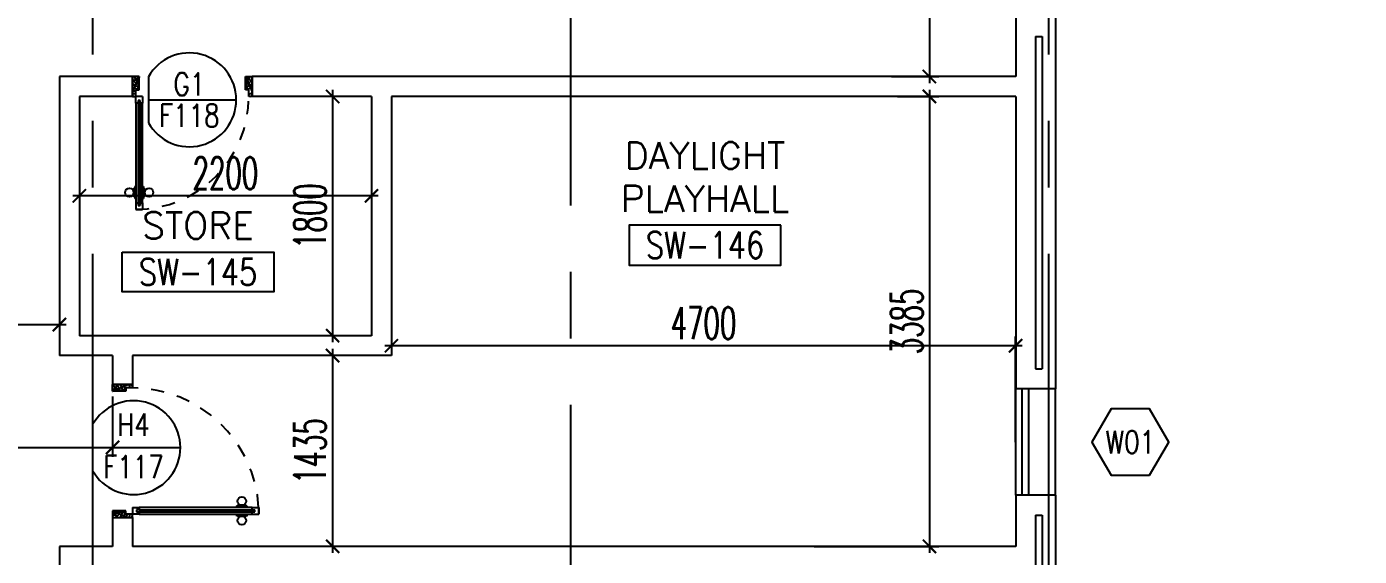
# Model space of a CAD drawing. Extents: x 276011.4 to 276105.3, y 57291.9 to 57371.4.
# Drawn here: x 276087.12 to 276097.15, y 57344.12 to 57348.11 of the extents above; entities that cross this region are included whole.
import ezdxf
from ezdxf.enums import TextEntityAlignment as Align

# ---------------------------------------------------------------- set-up
doc = ezdxf.new("R2010")
doc.units = 0
doc.header["$MEASUREMENT"] = 0
doc.header["$PDMODE"] = 34
doc.linetypes.add('CENTERX2', pattern=[4, 2.5, -0.5, 0.5, -0.5])
doc.linetypes.add('HIDDEN', pattern=[0.375, 0.25, -0.125])
doc.layers.get('0').update_dxf_attribs({"linetype": 'CONTINUOUS'})
doc.layers.get('DEFPOINTS').update_dxf_attribs({"linetype": 'CONTINUOUS'})
for name, color, linetype in [('AX-DIM', 4, 'CONTINUOUS'), ('AXES', 11, 'CENTERX2'), ('DIM', 4, 'CONTINUOUS'), ('DOOR', 7, 'CONTINUOUS'), ('DOOR-CR', 2, 'CONTINUOUS'), ('DOOR-NO', 3, 'CONTINUOUS'), ('INSUL', 4, 'CONTINUOUS'), ('RM-BOX', 4, 'CONTINUOUS'), ('RM-NAME', 2, 'CONTINUOUS'), ('RM-NO', 2, 'CONTINUOUS'), ('WALL', 2, 'CONTINUOUS'), ('WIN', 3, 'CONTINUOUS'), ('WIN-BOX', 4, 'CONTINUOUS'), ('WIN-NO', 5, 'CONTINUOUS')]:
    doc.layers.add(name, color=color, linetype=linetype)
doc.styles.add('ROMANS', font='ROMANS.shx', dxfattribs={"width": 0.6})
doc.dimstyles.new('STANDARD in', dxfattribs={"dimtxt": 0.24, "dimasz": 0.1, "dimexe": 0.07, "dimexo": 0.05, "dimgap": 0.05, "dimtad": 1, "dimdec": 0, "dimlfac": 1000, "dimzin": 0, "dimdsep": 46, "dimtxsty": 'ROMANS', "dimblk": 'ARCHTICK', "dimcen": 0.05, "dimdle": 0.05, "dimclrd": 4, "dimclre": 4, "dimclrt": 2, "dimadec": 0, "dimazin": 0, "dimtfac": 1, "dimtdec": 0, "dimtmove": 2, "dimatfit": 3, "dimfxl": 0, "dimtolj": 1, "dimtzin": 0, "dimarcsym": 0})

# ---------------------------------------------------------------- blocks, each defined once
blk = doc.blocks.new('_ARCHTICK')
at = {"color": 0, "linetype": 'ByBlock', "const_width": 0.15}
blk.add_lwpolyline([(-0.5, -0.5), (0.5, 0.5)], dxfattribs=at)
blk = doc.blocks.new('*D595')
at = {"layer": 'AX-DIM', "color": 4, "lineweight": -2, "ltscale": 0.3}
for p, q in [((276095.015, 57370.011), (276100.34, 57370.011)), ((276095.065, 57369.361), (276095.065, 57370.081)), ((276100.29, 57333.883), (276100.29, 57370.081))]:
    blk.add_line(p, q, dxfattribs=at)
at = {"layer": 'DEFPOINTS', "color": 0, "ltscale": 0.3}
for p in [(276100.29, 57370.011), (276095.065, 57369.311), (276100.29, 57333.833)]:
    blk.add_point(p, dxfattribs=at)
at = {"layer": 'AX-DIM', "color": 4, "lineweight": -2, "ltscale": 0.3, "xscale": 0.1, "yscale": 0.1, "zscale": 0.1, "rotation": 180}
blk.add_blockref('_ARCHTICK', (276095.065, 57370.011), dxfattribs=at)
at = {"layer": 'AX-DIM', "color": 4, "lineweight": -2, "ltscale": 0.3, "xscale": 0.1, "yscale": 0.1, "zscale": 0.1}
blk.add_blockref('_ARCHTICK', (276100.29, 57370.011), dxfattribs=at)
at = {"layer": 'AX-DIM', "color": 2, "ltscale": 0.3, "insert": (276097.678, 57370.181), "char_height": 0.24, "attachment_point": 5, "style": 'ROMANS'}
blk.add_mtext('\\A1;5225', dxfattribs=at)
blk = doc.blocks.new('*D593')
at = {"layer": 'AX-DIM', "color": 4, "lineweight": -2, "ltscale": 0.3}
for p, q in [((276103.915, 57357.883), (276103.915, 57298.463)), ((276095.115, 57357.833), (276103.985, 57357.833)), ((276095.115, 57298.513), (276103.985, 57298.513))]:
    blk.add_line(p, q, dxfattribs=at)
at = {"layer": 'DEFPOINTS', "color": 0, "ltscale": 0.3}
for p in [(276095.065, 57357.833), (276095.065, 57298.513), (276103.915, 57298.513)]:
    blk.add_point(p, dxfattribs=at)
at = {"layer": 'AX-DIM', "color": 4, "lineweight": -2, "ltscale": 0.3, "xscale": 0.1, "yscale": 0.1, "zscale": 0.1}
for p, rotation in [((276103.915, 57357.833), 90), ((276103.915, 57298.513), 270)]:
    blk.add_blockref('_ARCHTICK', p, dxfattribs=dict(at, rotation=rotation))
at = {"layer": 'AX-DIM', "color": 2, "ltscale": 0.3, "insert": (276103.745, 57328.173), "char_height": 0.24, "attachment_point": 5, "rotation": 90, "style": 'ROMANS'}
blk.add_mtext('\\A1;59320', dxfattribs=at)
blk = doc.blocks.new('WW1')
at = {"layer": 'WIN-BOX'}
blk.add_lwpolyline([(144, -250), (289, 0), (144, 250), (-144, 250), (-289, 0), (-144, -250)], close=True, dxfattribs=at)
at = {"layer": 'WIN-NO', "style": 'ROMANS', "width": 0.8}
blk.add_attdef('W00', text='', height=170, dxfattribs=at).set_placement((0, 0), align=Align.MIDDLE)
blk = doc.blocks.new('DOOR90')
at = {"layer": 'DOOR', "color": 0, "linetype": 'ByBlock'}
for p, q in [((-150, 0), (-150, -25)), ((-150, 0), (0, 0)), ((0, -50), (0, 0)), ((-1000, -25), (-1000, -75)), ((-1000, -75), (-1000, -25)), ((-950, -25), (-1000, -25)), ((-950, -75), (-1000, -75)), ((-970, -42), (-970, -58)), ((-950, -42), (-970, -42)), ((-950, -58), (-970, -58)), ((-950, -25), (-950, -42)), ((-950, -58), (-950, -75)), ((-918, -25), (-918, -18)), ((-828, -18), (-918, -18)), ((-918, -75), (-918, -82)), ((-828, -82), (-918, -82)), ((-905, -18), (-905, -9)), ((-905, -9), (-840, -9)), ((-905, -18), (-840, -18)), ((-905, -82), (-905, -91)), ((-905, -82), (-840, -82)), ((-905, -91), (-840, -91)), ((-840, -18), (-840, -9)), ((-840, -82), (-840, -91)), ((-828, -25), (-828, -18)), ((-828, -75), (-828, -82)), ((-200, -42), (-200, -25)), ((-200, -25), (-150, -25)), ((-180, -42), (-200, -42)), ((-200, -75), (-200, -58)), ((-200, -58), (-180, -58)), ((-150, -75), (-200, -75)), ((-180, -58), (-180, -42)), ((-150, -75), (-150, -25)), ((-150, -25), (-100, -25)), ((-100, -25), (-100, -50)), ((-100, -50), (0, -50)), ((-150, -900), (-150, -875)), ((-150, -875), (-100, -875)), ((0, -900), (-150, -900)), ((-150, -900), (0, -900)), ((-100, -850), (0, -850)), ((-100, -875), (-100, -850)), ((0, -850), (0, -900))]:
    blk.add_line(p, q, dxfattribs=at)
at = {"layer": 'DOOR', "color": 9, "linetype": 'ByBlock'}
for p, q in [((0, -50), (-114, 0)), ((0, -50), (-40, 0)), ((0, -50), (-100, -37)), ((0, -850), (-114, -900)), ((0, -850), (-100, -863)), ((0, -850), (-40, -900))]:
    blk.add_line(p, q, dxfattribs=at)
at = {"layer": 'DOOR', "linetype": 'ByBlock'}
for p, q in [((-200, -25), (-950, -25)), ((-200, -42), (-950, -42)), ((-200, -58), (-950, -58)), ((-950, -75), (-200, -75))]:
    blk.add_line(p, q, dxfattribs=at)
at = {"layer": 'DOOR', "color": 0, "linetype": 'ByBlock'}
for centre in [(-873, 24), (-873, -124)]:
    blk.add_circle(centre, 32.4, dxfattribs=at)
at = {"layer": 'DOOR', "color": 9, "linetype": 'ByBlock'}
for centre, radius, start, end in [((0, -50), 154, 161.1053, 166.2858), ((0, -50), 134, 158.1598, 169.28), ((0, -50), 94.4, 148.0182, 180), ((0, -50), 74.4, 137.7764, 180), ((0, -50), 114, 154.0838, 167.3774), ((0, -50), 54.4, 113.2074, 180), ((0, -50), 34.4, 90, 180), ((0, -50), 14.4, 90, 180), ((0, -850), 154, 193.7142, 198.8947), ((0, -850), 134, 190.72, 201.8402), ((0, -850), 94.4, 180, 211.9818), ((0, -850), 74.4, 180, 222.2236), ((0, -850), 54.4, 180, 246.7926), ((0, -850), 34.4, 180, 270), ((0, -850), 14.4, 180, 270)]:
    blk.add_arc(centre, radius, start, end, dxfattribs=at)
at = {"layer": 'DOOR', "linetype": 'HIDDEN', "ltscale": 0.5}
blk.add_arc((-150, -25), 850, 180, 270, dxfattribs=at)
blk = doc.blocks.new('RM1')
at = {"layer": 'RM-BOX'}
blk.add_lwpolyline([(570, -200), (-570, -200), (-570, -500), (570, -500)], close=True, dxfattribs=at)
at = {"layer": 'RM-NAME', "style": 'ROMANS'}
for tag, p in [('ROOMNAME1', (0, 324)), ('ROOMNAME2', (0, 0))]:
    blk.add_attdef(tag, text='', height=200, dxfattribs=at).set_placement(p, align=Align.MIDDLE)
at = {"layer": 'RM-NO', "style": 'ROMANS', "width": 0.8}
blk.add_attdef('ROOMNO', text='', height=200, dxfattribs=at).set_placement((0, -350), align=Align.MIDDLE)
blk = doc.blocks.new('DD1')
at = {"layer": 'DOOR-CR'}
blk.add_line((-308, 0), (353, 0), dxfattribs=at)
blk.add_lwpolyline([(-308, -173, 3.820224), (-308, 173)], format="xyb", close=True, dxfattribs=at)
at = {"layer": 'DOOR-NO', "color": 255, "style": 'ROMANS', "width": 0.8}
for tag, p in [('G', (0, 184)), ('000', (0, -141))]:
    blk.add_attdef(tag, text='', height=204, dxfattribs=at).set_placement(p, align=Align.MIDDLE)
blk = doc.blocks.new('*D434')
at = {"layer": 'DEFPOINTS', "color": 0, "linetype": 'ByBlock', "ltscale": 0.3}
for p in [(276092.815, 57350.133), (276093.581, 57347.733), (276093.916, 57347.733)]:
    blk.add_point(p, dxfattribs=at)
at = {"layer": 'DIM', "color": 4, "linetype": 'ByBlock', "lineweight": -2, "ltscale": 0.3}
for p, q in [((276093.916, 57350.183), (276093.916, 57347.683)), ((276092.865, 57350.133), (276093.986, 57350.133)), ((276093.631, 57347.733), (276093.986, 57347.733))]:
    blk.add_line(p, q, dxfattribs=at)
at = {"layer": 'DIM', "color": 4, "linetype": 'ByBlock', "lineweight": -2, "ltscale": 0.3, "xscale": 0.1, "yscale": 0.1, "zscale": 0.1}
for p, rotation in [((276093.916, 57350.133), 90), ((276093.916, 57347.733), 270)]:
    blk.add_blockref('_ARCHTICK', p, dxfattribs=dict(at, rotation=rotation))
at = {"layer": 'DIM', "color": 2, "linetype": 'ByBlock', "ltscale": 0.3, "insert": (276093.746, 57348.933), "char_height": 0.24, "attachment_point": 5, "rotation": 90, "style": 'ROMANS'}
blk.add_mtext('\\A1;2400', dxfattribs=at)
blk = doc.blocks.new('*D433')
at = {"layer": 'DEFPOINTS', "color": 0, "linetype": 'ByBlock', "ltscale": 0.3}
for p in [(276093.625, 57347.583), (276092.997, 57344.198), (276093.916, 57344.198)]:
    blk.add_point(p, dxfattribs=at)
at = {"layer": 'DIM', "color": 4, "linetype": 'ByBlock', "lineweight": -2, "ltscale": 0.3}
for p, q in [((276093.916, 57347.633), (276093.916, 57344.148)), ((276093.675, 57347.583), (276093.986, 57347.583)), ((276093.047, 57344.198), (276093.986, 57344.198))]:
    blk.add_line(p, q, dxfattribs=at)
at = {"layer": 'DIM', "color": 4, "linetype": 'ByBlock', "lineweight": -2, "ltscale": 0.3, "xscale": 0.1, "yscale": 0.1, "zscale": 0.1}
for p, rotation in [((276093.916, 57347.583), 90), ((276093.916, 57344.198), 270)]:
    blk.add_blockref('_ARCHTICK', p, dxfattribs=dict(at, rotation=rotation))
at = {"layer": 'DIM', "color": 2, "linetype": 'ByBlock', "ltscale": 0.3, "insert": (276093.746, 57345.89), "char_height": 0.24, "attachment_point": 5, "rotation": 90, "style": 'ROMANS'}
blk.add_mtext('\\A1;3385', dxfattribs=at)
blk = doc.blocks.new('*D432')
at = {"layer": 'DEFPOINTS', "color": 0, "linetype": 'ByBlock', "ltscale": 0.3}
for p in [(276089.865, 57346.018), (276089.865, 57345.707), (276094.565, 57344.931)]:
    blk.add_point(p, dxfattribs=at)
at = {"layer": 'DIM', "color": 4, "linetype": 'ByBlock', "lineweight": -2, "ltscale": 0.3}
for p, q in [((276089.865, 57345.968), (276089.865, 57345.637)), ((276094.565, 57344.981), (276094.565, 57345.777)), ((276094.615, 57345.707), (276089.815, 57345.707))]:
    blk.add_line(p, q, dxfattribs=at)
at = {"layer": 'DIM', "color": 4, "linetype": 'ByBlock', "lineweight": -2, "ltscale": 0.3, "xscale": 0.1, "yscale": 0.1, "zscale": 0.1, "rotation": 180}
blk.add_blockref('_ARCHTICK', (276089.865, 57345.707), dxfattribs=at)
at = {"layer": 'DIM', "color": 4, "linetype": 'ByBlock', "lineweight": -2, "ltscale": 0.3, "xscale": 0.1, "yscale": 0.1, "zscale": 0.1}
blk.add_blockref('_ARCHTICK', (276094.565, 57345.707), dxfattribs=at)
at = {"layer": 'DIM', "color": 2, "linetype": 'ByBlock', "ltscale": 0.3, "insert": (276092.215, 57345.877), "char_height": 0.24, "attachment_point": 5, "style": 'ROMANS'}
blk.add_mtext('\\A1;4700', dxfattribs=at)
blk = doc.blocks.new('*D431')
at = {"layer": 'DEFPOINTS', "color": 0, "linetype": 'ByBlock', "ltscale": 0.3}
for p in [(276087.515, 57347.583), (276089.715, 57347.583), (276087.515, 57346.835)]:
    blk.add_point(p, dxfattribs=at)
at = {"layer": 'DIM', "color": 4, "linetype": 'ByBlock', "lineweight": -2, "ltscale": 0.3}
for p, q in [((276087.515, 57347.533), (276087.515, 57346.765)), ((276089.715, 57347.533), (276089.715, 57346.765)), ((276089.765, 57346.835), (276087.465, 57346.835))]:
    blk.add_line(p, q, dxfattribs=at)
at = {"layer": 'DIM', "color": 4, "linetype": 'ByBlock', "lineweight": -2, "ltscale": 0.3, "xscale": 0.1, "yscale": 0.1, "zscale": 0.1, "rotation": 180}
blk.add_blockref('_ARCHTICK', (276087.515, 57346.835), dxfattribs=at)
at = {"layer": 'DIM', "color": 4, "linetype": 'ByBlock', "lineweight": -2, "ltscale": 0.3, "xscale": 0.1, "yscale": 0.1, "zscale": 0.1}
blk.add_blockref('_ARCHTICK', (276089.715, 57346.835), dxfattribs=at)
at = {"layer": 'DIM', "color": 2, "linetype": 'ByBlock', "ltscale": 0.3, "insert": (276088.615, 57347.005), "char_height": 0.24, "attachment_point": 5, "style": 'ROMANS'}
blk.add_mtext('\\A1;2200', dxfattribs=at)
blk = doc.blocks.new('*D430')
at = {"layer": 'DEFPOINTS', "color": 0, "linetype": 'ByBlock', "ltscale": 0.3}
for p in [(276089.593, 57347.583), (276089.422, 57345.783), (276089.593, 57345.783)]:
    blk.add_point(p, dxfattribs=at)
at = {"layer": 'DIM', "color": 4, "linetype": 'ByBlock', "lineweight": -2, "ltscale": 0.3}
for p, q in [((276089.422, 57347.633), (276089.422, 57345.733)), ((276089.543, 57347.583), (276089.352, 57347.583)), ((276089.543, 57345.783), (276089.352, 57345.783))]:
    blk.add_line(p, q, dxfattribs=at)
at = {"layer": 'DIM', "color": 4, "linetype": 'ByBlock', "lineweight": -2, "ltscale": 0.3, "xscale": 0.1, "yscale": 0.1, "zscale": 0.1}
for p, rotation in [((276089.422, 57347.583), 90), ((276089.422, 57345.783), 270)]:
    blk.add_blockref('_ARCHTICK', p, dxfattribs=dict(at, rotation=rotation))
at = {"layer": 'DIM', "color": 2, "linetype": 'ByBlock', "ltscale": 0.3, "insert": (276089.252, 57346.683), "char_height": 0.24, "attachment_point": 5, "rotation": 90, "style": 'ROMANS'}
blk.add_mtext('\\A1;1800', dxfattribs=at)
blk = doc.blocks.new('*D429')
at = {"layer": 'DEFPOINTS', "color": 0, "linetype": 'ByBlock', "ltscale": 0.3}
for p in [(276089.865, 57345.633), (276089.422, 57344.198), (276089.756, 57344.198)]:
    blk.add_point(p, dxfattribs=at)
at = {"layer": 'DIM', "color": 4, "linetype": 'ByBlock', "lineweight": -2, "ltscale": 0.3}
for p, q in [((276089.815, 57345.633), (276089.352, 57345.633)), ((276089.422, 57345.683), (276089.422, 57344.148)), ((276089.706, 57344.198), (276089.352, 57344.198))]:
    blk.add_line(p, q, dxfattribs=at)
at = {"layer": 'DIM', "color": 4, "linetype": 'ByBlock', "lineweight": -2, "ltscale": 0.3, "xscale": 0.1, "yscale": 0.1, "zscale": 0.1}
for p, rotation in [((276089.422, 57345.633), 90), ((276089.422, 57344.198), 270)]:
    blk.add_blockref('_ARCHTICK', p, dxfattribs=dict(at, rotation=rotation))
at = {"layer": 'DIM', "color": 2, "linetype": 'ByBlock', "ltscale": 0.3, "insert": (276089.252, 57344.915), "char_height": 0.24, "attachment_point": 5, "rotation": 90, "style": 'ROMANS'}
blk.add_mtext('\\A1;1435', dxfattribs=at)
blk = doc.blocks.new('*D356')
at = {"layer": 'DEFPOINTS', "color": 0, "linetype": 'ByBlock', "ltscale": 0.3}
for p in [(276087.365, 57346.067), (276087.365, 57345.867), (276084.965, 57345.7)]:
    blk.add_point(p, dxfattribs=at)
at = {"layer": 'DIM', "color": 4, "linetype": 'ByBlock', "lineweight": -2, "ltscale": 0.3}
for p, q in [((276084.965, 57345.75), (276084.965, 57345.937)), ((276087.365, 57346.017), (276087.365, 57345.797)), ((276084.915, 57345.867), (276087.415, 57345.867))]:
    blk.add_line(p, q, dxfattribs=at)
at = {"layer": 'DIM', "color": 4, "linetype": 'ByBlock', "lineweight": -2, "ltscale": 0.3, "xscale": 0.1, "yscale": 0.1, "zscale": 0.1, "rotation": 180}
blk.add_blockref('_ARCHTICK', (276084.965, 57345.867), dxfattribs=at)
at = {"layer": 'DIM', "color": 4, "linetype": 'ByBlock', "lineweight": -2, "ltscale": 0.3, "xscale": 0.1, "yscale": 0.1, "zscale": 0.1}
blk.add_blockref('_ARCHTICK', (276087.365, 57345.867), dxfattribs=at)
at = {"layer": 'DIM', "color": 2, "linetype": 'ByBlock', "ltscale": 0.3, "insert": (276086.165, 57346.037), "char_height": 0.24, "attachment_point": 5, "style": 'ROMANS'}
blk.add_mtext('\\A1;2400', dxfattribs=at)
blk = doc.blocks.new('*D355')
at = {"layer": 'DEFPOINTS', "color": 0, "linetype": 'ByBlock', "ltscale": 0.3}
for p in [(276087.765, 57345.376), (276084.965, 57345.25), (276087.765, 57344.942)]:
    blk.add_point(p, dxfattribs=at)
at = {"layer": 'DIM', "color": 4, "linetype": 'ByBlock', "lineweight": -2, "ltscale": 0.3}
for p, q in [((276087.765, 57345.326), (276087.765, 57344.872)), ((276084.965, 57345.2), (276084.965, 57344.872)), ((276084.915, 57344.942), (276087.815, 57344.942))]:
    blk.add_line(p, q, dxfattribs=at)
at = {"layer": 'DIM', "color": 4, "linetype": 'ByBlock', "lineweight": -2, "ltscale": 0.3, "xscale": 0.1, "yscale": 0.1, "zscale": 0.1, "rotation": 180}
blk.add_blockref('_ARCHTICK', (276084.965, 57344.942), dxfattribs=at)
at = {"layer": 'DIM', "color": 4, "linetype": 'ByBlock', "lineweight": -2, "ltscale": 0.3, "xscale": 0.1, "yscale": 0.1, "zscale": 0.1}
blk.add_blockref('_ARCHTICK', (276087.765, 57344.942), dxfattribs=at)
at = {"layer": 'DIM', "color": 2, "linetype": 'ByBlock', "ltscale": 0.3, "insert": (276086.365, 57345.112), "char_height": 0.24, "attachment_point": 5, "style": 'ROMANS'}
blk.add_mtext('\\A1;2800', dxfattribs=at)
blk = doc.blocks.new('DOOR-10')
at = {"layer": 'DOOR', "color": 0, "linetype": 'ByBlock'}
for p, q in [((-83, 1005), (-92, 1005)), ((-92, 1005), (-92, 940)), ((-76, 1018), (-83, 1018)), ((-83, 928), (-83, 1018)), ((-83, 1005), (-83, 940)), ((-26, 1100), (-76, 1100)), ((-76, 1100), (-26, 1100)), ((-76, 1050), (-76, 1100)), ((-59, 1050), (-76, 1050)), ((-43, 1070), (-59, 1070)), ((-59, 1050), (-59, 1070)), ((-43, 1050), (-43, 1070)), ((-26, 1050), (-43, 1050)), ((-26, 1050), (-26, 1100)), ((-26, 1018), (-18, 1018)), ((-18, 928), (-18, 1018)), ((-18, 1005), (-9, 1005)), ((-18, 1005), (-18, 940)), ((-9, 1005), (-9, 940)), ((-83, 940), (-92, 940)), ((-76, 928), (-83, 928)), ((-26, 928), (-18, 928)), ((-18, 940), (-9, 940)), ((-1001, 0), (-1001, 150)), ((-1001, 150), (-976, 150)), ((-1001, 150), (-1001, 0)), ((-976, 150), (-976, 100)), ((-76, 200), (-59, 200)), ((-76, 150), (-76, 200)), ((-76, 150), (-26, 150)), ((-59, 200), (-59, 180)), ((-59, 180), (-43, 180)), ((-43, 200), (-26, 200)), ((-43, 180), (-43, 200)), ((-26, 200), (-26, 150)), ((-1, 150), (-26, 150)), ((-26, 150), (-26, 100)), ((-951, 0), (-1001, 0)), ((-976, 100), (-951, 100)), ((-951, 100), (-951, 0)), ((-51, 100), (-51, 0)), ((-26, 100), (-51, 100)), ((-51, 0), (-1, 0))]:
    blk.add_line(p, q, dxfattribs=at)
at = {"layer": 'DOOR', "linetype": 'ByBlock'}
for p, q in [((-76, 1050), (-76, 200)), ((-59, 200), (-59, 1050)), ((-43, 200), (-43, 1050)), ((-26, 200), (-26, 1050))]:
    blk.add_line(p, q, dxfattribs=at)
at = {"layer": 'DOOR', "color": 9, "linetype": 'ByBlock'}
for p, q in [((-951, 0), (-1001, 114)), ((-51, 0), (-1, 114)), ((-1, 0), (-1, 150)), ((-951, 0), (-1001, 40)), ((-951, 0), (-964, 100)), ((-51, 0), (-37, 100)), ((-51, 0), (-1, 40))]:
    blk.add_line(p, q, dxfattribs=at)
at = {"layer": 'DOOR', "color": 0, "linetype": 'ByBlock'}
for centre in [(-124, 973), (23, 973)]:
    blk.add_circle(centre, 32.4, dxfattribs=at)
at = {"layer": 'DOOR', "linetype": 'HIDDEN', "ltscale": 0.5}
blk.add_arc((-23, 149), 952, 93.1482, 179.9482, dxfattribs=at)
at = {"layer": 'DOOR', "color": 9, "linetype": 'ByBlock'}
for centre, radius, start, end in [((-951, 0), 154, 103.7142, 108.8947), ((-951, 0), 134, 100.72, 111.8402), ((-51, 0), 134, 68.1598, 79.28), ((-51, 0), 114, 64.0838, 77.3774), ((-51, 0), 154, 71.1053, 76.2858), ((-951, 0), 94.4, 90, 121.9818), ((-951, 0), 74.4, 90, 132.2236), ((-951, 0), 54.4, 90, 156.7926), ((-951, 0), 34.4, 90, 180), ((-951, 0), 14.4, 90, 180), ((-51, 0), 94.4, 58.0182, 90), ((-51, 0), 74.4, 47.7764, 90), ((-51, 0), 54.4, 23.2074, 90), ((-51, 0), 34.4, 0, 90), ((-51, 0), 14.4, 0, 90)]:
    blk.add_arc(centre, radius, start, end, dxfattribs=at)

msp = doc.modelspace()

# ---------------------------------------------------------------- linework, layer by layer
at = {"layer": 'AXES'}
for p, q in [((276087.6155, 57291.8986), (276087.6155, 57370.7113)), ((276094.8155, 57291.8986), (276094.8155, 57370.7113)), ((276091.2155, 57298.7629), (276091.2155, 57357.5329))]:
    msp.add_line(p, q, dxfattribs=at)
at = {"layer": 'INSUL'}
for p, q in [((276094.7155, 57348.0329), (276094.7155, 57345.5325)), ((276094.7155, 57348.0329), (276094.7655, 57348.0329)), ((276094.7655, 57348.0329), (276094.7655, 57345.5325)), ((276094.7155, 57345.5325), (276094.7655, 57345.5325)), ((276094.7155, 57344.4325), (276094.7655, 57344.4325)), ((276094.7155, 57344.4325), (276094.7155, 57343.4329)), ((276094.7655, 57344.4325), (276094.7655, 57343.4329))]:
    msp.add_line(p, q, dxfattribs=at)
at = {"layer": 'WALL'}
for p, q in [((276094.5655, 57348.1829), (276094.5655, 57347.7329)), ((276094.8655, 57348.1829), (276094.8655, 57345.3825)), ((276087.9155, 57347.7329), (276087.3655, 57347.7329)), ((276094.5655, 57347.7329), (276088.8155, 57347.7329)), ((276087.9155, 57347.5829), (276087.5155, 57347.5829)), ((276089.7155, 57347.5829), (276088.8155, 57347.5829)), ((276094.5655, 57347.5829), (276089.8655, 57347.5829)), ((276094.5655, 57347.5829), (276094.5655, 57345.3825)), ((276089.7155, 57345.7829), (276087.5155, 57345.7829)), ((276087.7655, 57345.6329), (276087.3655, 57345.6329)), ((276089.8655, 57345.6329), (276087.9155, 57345.6329)), ((276094.8655, 57345.3825), (276094.5655, 57345.3825)), ((276094.8655, 57344.5825), (276094.5655, 57344.5825)), ((276094.8155, 57344.5825), (276094.5655, 57344.5825)), ((276094.8655, 57344.5825), (276094.5655, 57344.5825)), ((276094.5655, 57344.5825), (276094.5655, 57344.1979)), ((276094.8655, 57344.5825), (276094.7655, 57344.5825)), ((276094.8655, 57344.5825), (276094.8155, 57344.5825)), ((276094.8655, 57344.5825), (276094.8655, 57343.6829)), ((276087.7655, 57344.1979), (276087.3655, 57344.1979)), ((276094.5655, 57344.1979), (276087.9155, 57344.1979))]:
    msp.add_line(p, q, dxfattribs=at)
at = {"layer": 'WALL', "linetype": 'ByBlock'}
for p, q in [((276087.3655, 57347.7329), (276087.3655, 57345.6329)), ((276087.9155, 57347.7329), (276087.9155, 57347.5829)), ((276088.8155, 57347.7329), (276088.8155, 57347.5829)), ((276087.5155, 57347.5829), (276087.5155, 57345.7829)), ((276089.7155, 57347.5829), (276089.7155, 57345.7829)), ((276089.8655, 57347.5829), (276089.8655, 57345.6329)), ((276087.7655, 57345.6329), (276087.7655, 57345.4154)), ((276087.9155, 57345.6329), (276087.9155, 57345.4154)), ((276087.7655, 57345.4154), (276087.9155, 57345.4154)), ((276087.7655, 57344.4154), (276087.7655, 57344.1979)), ((276087.7655, 57344.4154), (276087.9155, 57344.4154)), ((276087.9155, 57344.4154), (276087.9155, 57344.1979)), ((276087.3655, 57344.1979), (276087.3655, 57342.0979))]:
    msp.add_line(p, q, dxfattribs=at)
at = {"layer": 'WIN'}
for p, q in [((276094.5655, 57345.3811), (276094.5655, 57345.3825)), ((276094.5655, 57344.5825), (276094.5655, 57345.3825)), ((276094.6155, 57344.5825), (276094.6155, 57345.3825)), ((276094.6155, 57344.5825), (276094.6155, 57345.3825)), ((276094.6655, 57344.5825), (276094.6655, 57345.3825)), ((276094.8655, 57345.3811), (276094.8655, 57345.3825)), ((276094.8655, 57344.5825), (276094.8655, 57345.3825)), ((276094.5655, 57344.5825), (276094.5655, 57344.5829)), ((276094.8155, 57344.5825), (276094.8155, 57344.5829)), ((276094.8655, 57344.5825), (276094.8655, 57344.5829))]:
    msp.add_line(p, q, dxfattribs=at)

# ---------------------------------------------------------------- block references
at = {"layer": 'DOOR', "color": 0, "linetype": 'ByBlock', "xscale": 0.001, "yscale": 0.001, "zscale": 0.001, "rotation": 90}
msp.add_blockref('DOOR90', (276087.9155, 57347.7329), dxfattribs=at)
at = {"layer": 'DOOR', "color": 0, "linetype": 'ByBlock', "ltscale": 0.3, "xscale": 0.001, "yscale": 0.001, "zscale": 0.001, "rotation": 270}
msp.add_blockref('DOOR-10', (276087.7655, 57344.4147), dxfattribs=at)
at = {"layer": 'DOOR-NO'}
ref = msp.add_blockref('DD1', (276088.3434, 57347.5577), dxfattribs=dict(at, xscale=0.001, yscale=0.001, zscale=0.001))
ref.add_attrib('G', 'G1', dxfattribs={"height": 0.17, "style": 'ROMANS', "width": 0.8}).set_placement((276088.3434, 57347.6756), align=Align.MIDDLE)
ref.add_attrib('000', 'F118', dxfattribs={"height": 0.17, "style": 'ROMANS', "width": 0.8}).set_placement((276088.3434, 57347.4398), align=Align.MIDDLE)
ref = msp.add_blockref('DD1', (276087.9231, 57344.9408), dxfattribs=dict(at, xscale=0.001, yscale=0.001, zscale=0.001))
ref.add_attrib('G', 'H4', dxfattribs={"height": 0.17, "style": 'ROMANS', "width": 0.8}).set_placement((276087.9231, 57345.1136), align=Align.MIDDLE)
ref.add_attrib('000', 'F117', dxfattribs={"height": 0.17, "style": 'ROMANS', "width": 0.8}).set_placement((276087.9231, 57344.7962), align=Align.MIDDLE)
at = {"layer": 'RM-NAME', "xscale": 0.001, "yscale": 0.001, "zscale": 0.001}
msp.add_blockref('RM1', (276092.2262, 57346.8141), dxfattribs=at).add_auto_attribs({'ROOMNO': 'SW-146', 'ROOMNAME2': 'PLAYHALL', 'ROOMNAME1': 'DAYLIGHT'})
at = {"layer": 'RM-NAME'}
ref = msp.add_blockref('RM1', (276088.4085, 57346.6122), dxfattribs=dict(at, xscale=-0.001, yscale=0.001, zscale=0.001))
ref.add_attrib('ROOMNO', 'SW-145', dxfattribs={"layer": 'RM-NO', "height": 0.2, "style": 'ROMANS', "width": 0.8}).set_placement((276088.4085, 57346.2622), align=Align.MIDDLE)
ref.add_attrib('ROOMNAME2', 'STORE', dxfattribs={"height": 0.2, "style": 'ROMANS'}).set_placement((276088.4085, 57346.6122), align=Align.MIDDLE)
at = {"layer": 'WIN-NO', "xscale": 0.001, "yscale": 0.001, "zscale": 0.001}
msp.add_blockref('WW1', (276095.4292, 57344.9825), dxfattribs=at).add_auto_attribs({'W00': 'W01'})

# ---------------------------------------------------------------- dimensions: what is measured, and where the dimension line sits
at = {"layer": 'AX-DIM'}
dim = msp.add_linear_dim(base=(276100.2905, 57370.0113), p1=(276095.0655, 57369.3113), p2=(276100.2905, 57333.8329), dimstyle='STANDARD in', dxfattribs=at)
dim.commit()
dim.dimension.update_dxf_attribs({"geometry": '*D595', "text_midpoint": (276097.678, 57370.1813)})
dim = msp.add_linear_dim(base=(276103.9155, 57298.5129), p1=(276095.0655, 57357.8329), p2=(276095.0655, 57298.5129), angle=270, dimstyle='STANDARD in', dxfattribs=at)
dim.commit()
dim.dimension.update_dxf_attribs({"geometry": '*D593', "text_midpoint": (276103.7455, 57328.1729)})
at = {"layer": 'DIM', "linetype": 'ByBlock', "ltscale": 0.3}
for base, p1, p2, picture, middle in [((276093.9157, 57347.7329), (276092.8155, 57350.1329), (276093.5806, 57347.7329), '*D434', (276093.7457, 57348.9329)), ((276089.422, 57345.7829), (276089.5934, 57347.5829), (276089.5934, 57345.7829), '*D430', (276089.252, 57346.6829)), ((276093.9157, 57344.1979), (276093.6252, 57347.5829), (276092.9971, 57344.1979), '*D433', (276093.7457, 57345.8904)), ((276089.422, 57344.1979), (276089.8655, 57345.6329), (276089.7557, 57344.1979), '*D429', (276089.252, 57344.9154))]:
    dim = msp.add_linear_dim(base=base, p1=p1, p2=p2, angle=90, dimstyle='STANDARD in', dxfattribs=at)
    dim.commit()
    dim.dimension.update_dxf_attribs({"geometry": picture, "text_midpoint": middle})
for base, p1, p2, picture, middle in [((276087.5155, 57346.8353), (276089.7155, 57347.5829), (276087.5155, 57347.5829), '*D431', (276088.6155, 57347.0053)), ((276087.3655, 57345.8667), (276084.9655, 57345.6999), (276087.3655, 57346.067), '*D356', (276086.1655, 57346.0367)), ((276089.8655, 57345.7073), (276094.5655, 57344.9312), (276089.8655, 57346.0183), '*D432', (276092.2155, 57345.8773)), ((276087.7655, 57344.9423), (276084.9655, 57345.2502), (276087.7655, 57345.376), '*D355', (276086.3655, 57345.1123))]:
    dim = msp.add_linear_dim(base=base, p1=p1, p2=p2, dimstyle='STANDARD in', dxfattribs=at)
    dim.commit()
    dim.dimension.update_dxf_attribs({"geometry": picture, "text_midpoint": middle})

doc.saveas('drawing.dxf')
